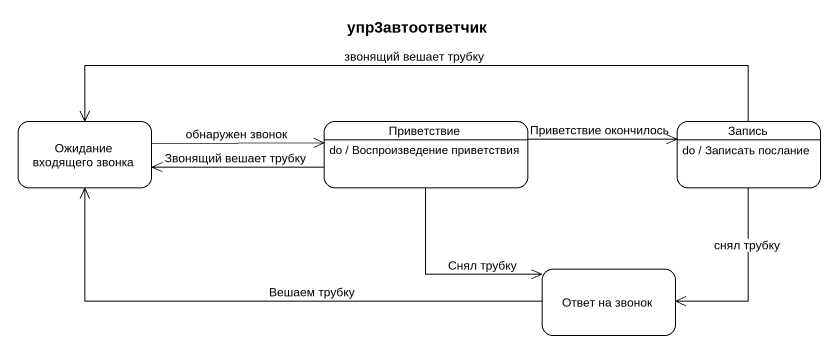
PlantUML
@startuml
title упр3автоответчик
hide empty description
state "Ожидание входящего звонка" as Ожидание_входящего_звонка
state Приветствие
Приветствие : do / Воспроизведение приветствия
state Запись
Запись : do / Записать послание
state "Ответ на звонок" as Ответ_на_звонок
Ожидание_входящего_звонка -right-> Приветствие : обнаружен звонок
Приветствие -left-> Ожидание_входящего_звонка : Звонящий вешает трубку
Приветствие -right-> Запись : Приветствие окончилось
Приветствие --> Ответ_на_звонок : Снял трубку
Запись -left-> Ожидание_входящего_звонка : звонящий вешает трубку
Запись --> Ответ_на_звонок : снял трубку
Ответ_на_звонок -left-> Ожидание_входящего_звонка : Вешаем трубку
@enduml
